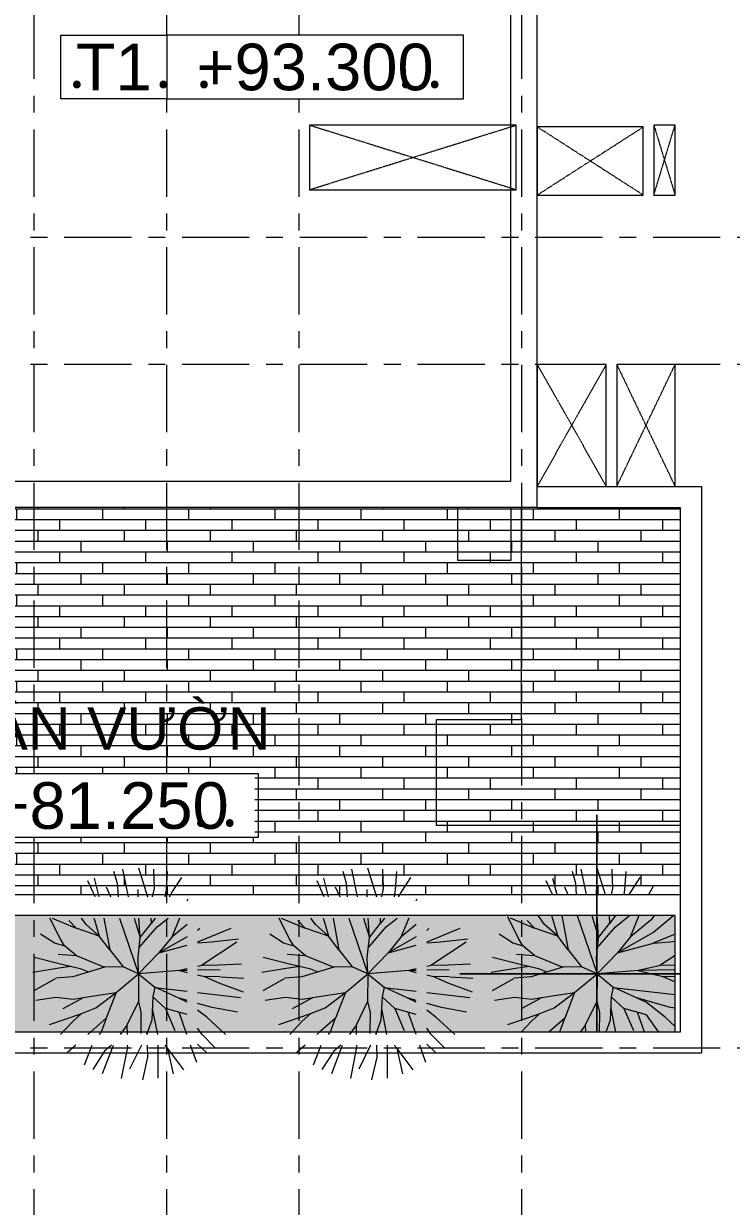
# Model space of a CAD drawing. Header units: millimetres. Extents: x -55734 to 162275, y -23881 to 125548.
# Drawn here: x 23353 to 30032, y 9956 to 21117 of the extents above; entities that cross this region are included whole.
import ezdxf
from ezdxf.enums import TextEntityAlignment as Align
from ezdxf.xclip import XClip

# ---------------------------------------------------------------- set-up
doc = ezdxf.new("R2010")
doc.units = ezdxf.units.MM
doc.header["$XCLIPFRAME"] = 0
doc.linetypes.add('Dash', pattern=[6.35, 3.175, -3.175])
doc.linetypes.add('Grid Line', pattern=[22.225, 12.7, -3.175, 3.175, -3.175])
for name, color, linetype, lineweight in [('A-DETL-GENF', 31, 'Continuous', 5), ('A-DETL-GENF-HDLN', 161, 'Dash', 5), ('A-FLOR-PATT', 8, 'Continuous', 9), ('CHU-1', 7, 'Continuous', 9), ('DIM', 1, 'Continuous', 5), ('KI-HIEU-1', 151, 'Continuous', 9), ('L-SITE', 91, 'Continuous', 5), ('NET-THAY', 2, 'Continuous', 9), ('TRUC', 225, 'Continuous', 5)]:
    doc.layers.add(name, color=color, linetype=linetype, lineweight=lineweight)
doc.styles.add('Arial', font='Font - TrueType - Arial.ttf')
doc.styles.add('TA1', font='Font - TrueType - Arial.ttf')

# ---------------------------------------------------------------- blocks, each defined once
blk = doc.blocks.new('CAY XANH 1 - new block_dwg_110_植栽_中_高木 - 落葉1_φ4000_H5500-1445069-IDEA-4th Storey - Detail-V115-MẶT BẰNG CHIẾU MÁI')
at = {"layer": 'L-SITE'}
for p, q in [((-838, 1808), (-762, 1501)), ((-306, 1976), (-208, 1501)), ((-5, 2000), (152, 1501)), ((-842, 1501), (-958, 1760)), ((-615, 1645), (-551, 1501)), ((-10, 1501), (-10, 1592)), ((978, 1501), (1065, 1665)), ((791, 1101), (625, 696)), ((-1850, 759), (-1578, 578)), ((1472, 748), (1057, 580)), ((-1570, 578), (-1398, 529)), ((1472, 346), (1188, 159)), ((-2000, 33), (-1462, 119)), ((-1453, 121), (-1278, 144)), ((-1975, -315), (-1571, -88)), ((-1423, -653), (-1041, -445)), ((1472, -397), (303, -262)), ((258, -651), (347, -1099)), ((-703, -1095), (-608, -832)), ((894, -1099), (762, -724))]:
    blk.add_line(p, q, dxfattribs=at)
at = {"layer": 'L-SITE', "flags": 128}
for points in [[(-472, 1941), (-408, 1715), (-391, 1501)], [(274, 1501), (298, 1613), (285, 1980)], [(541, 1934), (518, 1586), (503, 1501)], [(608, 1501), (641, 1557), (813, 1820)], [(-1522, 376), (-1182, 348), (-1399, 530), (-1482, 672), (-1685, 1077)], [(-1640, 1059), (-1182, 862), (-1319, 1008)], [(-860, 1101), (-819, 978), (-743, 713), (-1182, 862)], [(-665, 1101), (-546, 458), (-743, 713), (-989, 932), (-1112, 1101)], [(-376, 1101), (0, 0), (-295, 133)], [(-98, 1101), (30, 691), (242, 956)], [(1472, 167), (1206, 162), (773, 64), (0, 0), (-10, 303), (30, 691), (1, 1101)], [(1078, 1101), (1021, 1024), (625, 696), (384, 396), (0, 0), (305, -251), (268, -432)], [(10, 497), (348, 890), (611, 1101)], [(348, 1101), (242, 956), (234, 1101)], [(1450, 1101), (1074, 790), (384, 396), (1064, 582), (1374, 607), (1472, 617)], [(-546, 458), (-295, 133), (-645, 125)], [(-1974, 319), (-1451, 187), (-1104, 101), (-945, 37)], [(-1182, 348), (-645, 125), (-1245, -52), (-1564, -80)], [(-1683, -957), (-1092, -755), (-807, -637), (-423, -352), (0, 0), (-5, -527)], [(1472, 77), (773, 64), (1241, -50)], [(1472, -55), (1241, -50), (1472, -150)], [(-1938, -494), (-1560, -440), (-1235, -475), (-846, -416), (-423, -352), (-610, -834), (-905, -1095)], [(508, -651), (268, -432), (248, -870), (166, -1099)], [(1472, -647), (1389, -632), (743, -453), (305, -251)], [(-217, -960), (-5, -527), (44, -720), (40, -1099)], [(1165, -1099), (931, -773), (508, -651), (685, -1070)], [(1472, -990), (1284, -817), (935, -541), (743, -453)], [(-1433, -1099), (-1244, -895), (-1077, -745)], [(-213, -1099), (-217, -960), (-316, -1099)]]:
    blk.add_lwpolyline(points, dxfattribs=at)
blk = doc.blocks.new('CAY XANH 1 - new block_dwg-V116-MẶT BẰNG CHIẾU MÁI')
at = {"xscale": 0.5, "yscale": 0.5, "zscale": 0.5}
blk.add_blockref('CAY XANH 1 - new block_dwg_110_植栽_中_高木 - 落葉1_φ4000_H5500-1445069-IDEA-4th Storey - Detail-V115-MẶT BẰNG CHIẾU MÁI', (-494874, 495980), dxfattribs=at)
blk = doc.blocks.new('CAY XANH 1 - CAY XANH_dwg-V117-MẶT BẰNG CHIẾU MÁI')
at = {"layer": 'L-SITE'}
for p, q in [((28746.5, 0), (28733, 0)), ((28788.3, 0), (28770.7, 0)), ((28931.4, 0), (28921.9, 0))]:
    blk.add_line(p, q, dxfattribs=at)
at = {"layer": 'L-SITE', "flags": 128}
for points in [[(28694.1, 0), (28684.6, 0), (28661.3, 0), (28659.4, 0), (28644, 0), (28634.5, 0), (28611.2, 0), (28603.7, 0), (28594.2, 0), (28603.7, 0), (28609.6, 0), (28592.2, 0), (28570.9, 0), (28578.4, 0), (28603.7, 0), (28662, 0), (28642.6, 0), (28600.1, 0), (28579.1, 0), (28609.9, 0), (28604, 0), (28575.2, 0), (28563.7, 0), (28584.7, 0), (28609.9, 0), (28613.8, 0), (28600.1, 0), (28611.8, 0), (28638.7, 0), (28677.6, 0), (28708.4, 0), (28713.9, 0), (28725.7, 0), (28715.9, 0), (28712.3, 0), (28702.5, 0), (28691, 0), (28706.4, 0), (28731.3, 0), (28735.2, 0), (28750.6, 0), (28756.5, 0), (28781.4, 0), (28806.3, 0), (28821.7, 0), (28833.5, 0), (28837.1, 0), (28862.3, 0), (28883.3, 0), (28898.7, 0), (28916, 0), (28931.4, 0)], [(28647.5, 0), (28660.7, 0), (28678.3, 0), (28673.9, 0), (28669.5, 0), (28647.5, 0)], [(29039.2, 0), (29014.3, 0), (28989.4, 0), (28974, 0), (28975.7, 0), (28958.6, 0), (28943.2, 0), (28925.9, 0), (28918, 0), (28931.4, 0), (28920, 0), (28895.1, 0), (28877.7, 0), (28821.5, 0), (28814, 0), (28794.6, 0), (28769.7, 0), (28707.5, 0), (28715.4, 0), (28722.9, 0), (28717.3, 0), (28707.5, 0), (28702, 0), (28694.1, 0)], [(28752.4, 0), (28737, 0), (28715.7, 0)], [(28715.7, 0), (28725.2, 0), (28721.6, 0)], [(28733, 0), (28738.9, 0), (28756, 0), (28765.8, 0), (28771.4, 0), (28775.3, 0), (28781.2, 0), (28788.7, 0), (28792.7, 0), (28732.7, 0)], [(28732.7, 0), (28740.3, 0), (28815.9, 0), (28825.4, 0), (28881.6, 0), (28895.1, 0), (28898.7, 0), (28889.2, 0), (28895.1, 0), (28904.6, 0), (28921.9, 0), (28927.8, 0)], [(28733, 0), (28735, 0), (28740.6, 0), (28746.5, 0), (28765.8, 0), (28752.4, 0)], [(28763.8, 0), (28748.4, 0), (28746.5, 0)], [(28785.1, 0), (28788.7, 0), (28790.7, 0), (28785.1, 0), (28763.8, 0)], [(28770.7, 0), (28768.5, 0), (28779.5, 0), (28788.3, 0)], [(28817.6, 0), (28796.6, 0), (28785.1, 0)], [(28921.9, 0), (28908.5, 0), (28910.5, 0), (28893.1, 0), (28898.7, 0), (28893.1, 0), (28867.9, 0), (28812, 0)], [(28812, 0), (28823.5, 0), (28817.6, 0)], [(28927.8, 0), (28939.3, 0), (28941.3, 0), (28946.8, 0), (28956.7, 0), (28933.4, 0), (28921.9, 0), (28931.4, 0), (28946.8, 0), (28962.2, 0), (28970.1, 0), (28981.6, 0), (28995, 0)], [(29091.3, 0), (29110.6, 0), (29116.2, 0), (29106.7, 0), (29089.3, 0), (29081.8, 0), (29072, 0), (29058.5, 0), (29037.2, 0), (29033.6, 0), (29018.2, 0), (29008.4, 0), (29002.8, 0), (28997, 0), (28983.5, 0), (28966.2, 0), (28958.6, 0), (28956.7, 0), (28939.3, 0), (28921.9, 0)], [(28921.9, 0), (28931.4, 0), (28933.4, 0), (28943.2, 0), (28956.7, 0), (28954.7, 0), (28958.6, 0), (28975.7, 0), (28981.6, 0), (28987.5, 0), (29004.8, 0), (29037.2, 0), (29047.1, 0), (29053, 0), (29041.2, 0), (29043.1, 0), (29051, 0), (29068.4, 0)], [(28995, 0), (29010.4, 0), (29025.8, 0), (29020.2, 0), (29006.5, 0)], [(29006.5, 0), (29025.8, 0), (29029.7, 0), (29018.2, 0), (29025.8, 0), (29045.1, 0), (29053, 0), (29062.5, 0), (29070, 0), (29083.8, 0), (29108.7, 0), (29114.5, 0)], [(29131.2, 0), (29102.8, 0), (29106.7, 0), (29070, 0), (29043.1, 0), (29037.2, 0)], [(29037.2, 0), (29058.5, 0), (29072, 0), (29087.4, 0), (29099.2, 0), (29089.3, 0), (29075.9, 0), (29068.4, 0), (29104.7, 0), (29116.2, 0)], [(29116.2, 0), (29091.3, 0), (29083.8, 0), (29070, 0), (29049, 0), (29039.2, 0)], [(29068.4, 0), (29056.6, 0), (29060.5, 0), (29112.3, 0), (29131.2, 0)], [(29114.5, 0), (29100.8, 0), (29091.3, 0)], [(29118, 0), (29115.8, 0), (29131.2, 0)], [(29131.2, 0), (29129, 0), (29118, 0)]]:
    blk.add_lwpolyline(points, dxfattribs=at)
for points in [[(28645.7, 0), (28641.3, 0), (28706.9, 0), (28676.5, 0), (28672.1, 0), (28685.3, 0), (28676.5, 0)], [(28690.8, 0), (28669.5, 0), (28662, 0), (28675.4, 0), (28681, 0), (28698.3, 0), (28700.3, 0)], [(28737.7, 0), (28750.9, 0), (28759.7, 0), (28755.3, 0), (28737.7, 0), (28711.3, 0), (28700.3, 0), (28698.1, 0), (28715.7, 0), (28717.9, 0), (28722.3, 0), (28739.9, 0)], [(28785.9, 0), (28783.7, 0), (28768.3, 0), (28757.3, 0), (28752.9, 0), (28748.5, 0), (28768.3, 0), (28777.1, 0)], [(28904.6, 0), (28915.6, 0), (28871.6, 0), (28805.9, 0), (28810.3, 0), (28803.7, 0), (28873.8, 0), (28882.6, 0)], [(28871.6, 0), (28858.4, 0), (28851.8, 0), (28862.8, 0)], [(28898, 0), (28909, 0), (28928.8, 0), (28931, 0), (28935.4, 0), (28942, 0), (28931, 0), (28909, 0), (28880.4, 0)], [(28926.6, 0), (28942, 0), (28957.4, 0), (28950.8, 0), (28975, 0), (28957.4, 0), (28948.6, 0), (28915.6, 0)], [(28970.6, 0), (28975, 0), (28957.4, 0), (28942, 0), (28955.2, 0), (28950.8, 0)], [(29036.6, 0), (29043.2, 0), (29045.4, 0), (29025.6, 0), (29023.4, 0)]]:
    blk.add_lwpolyline(points, close=True, dxfattribs=at)
blk = doc.blocks.new('CAY XANH 1 - CAY XANH_dwg-V113-MẶT BẰNG CHIẾU MÁI')
at = {"layer": 'L-SITE'}
for p, q in [((0, -28746.5), (0, -28733)), ((0, -28788.3), (0, -28770.7)), ((0, -28931.4), (0, -28921.9)), ((0, -29096.5), (0, -29091.3)), ((0, -29091.3), (0, -29096.5))]:
    blk.add_line(p, q, dxfattribs=at)
at = {"layer": 'L-SITE', "flags": 128}
for points in [[(0, -28694.1), (0, -28684.6), (0, -28661.3), (0, -28659.4), (0, -28644), (0, -28634.5), (0, -28611.2), (0, -28603.7), (0, -28594.2), (0, -28603.7), (0, -28609.6), (0, -28592.2), (0, -28570.9), (0, -28578.4), (0, -28603.7), (0, -28662), (0, -28642.6), (0, -28600.1), (0, -28579.1), (0, -28609.9), (0, -28604), (0, -28575.2), (0, -28563.7), (0, -28584.7), (0, -28609.9), (0, -28613.8), (0, -28600.1), (0, -28611.8), (0, -28638.7), (0, -28677.6), (0, -28708.4), (0, -28713.9), (0, -28725.7), (0, -28715.9), (0, -28712.3), (0, -28702.5), (0, -28691), (0, -28706.4), (0, -28731.3), (0, -28735.2), (0, -28750.6), (0, -28756.5), (0, -28781.4), (0, -28806.3), (0, -28821.7), (0, -28833.5), (0, -28837.1), (0, -28862.3), (0, -28883.3), (0, -28898.7), (0, -28916), (0, -28931.4)], [(0, -28647.5), (0, -28660.7), (0, -28678.3), (0, -28673.9), (0, -28669.5), (0, -28647.5)], [(0, -29039.2), (0, -29014.3), (0, -28989.4), (0, -28974), (0, -28975.7), (0, -28958.6), (0, -28943.2), (0, -28925.9), (0, -28918), (0, -28931.4), (0, -28920), (0, -28895.1), (0, -28877.7), (0, -28821.5), (0, -28814), (0, -28794.6), (0, -28769.7), (0, -28707.5), (0, -28715.4), (0, -28722.9), (0, -28717.3), (0, -28707.5), (0, -28702), (0, -28694.1)], [(0, -28752.4), (0, -28737), (0, -28715.7)], [(0, -28715.7), (0, -28725.2), (0, -28721.6), (0, -28735), (0, -28740.6), (0, -28746.5), (0, -28765.8), (0, -28752.4)], [(0, -28733), (0, -28738.9), (0, -28756), (0, -28765.8), (0, -28771.4), (0, -28775.3), (0, -28781.2), (0, -28788.7), (0, -28792.7), (0, -28732.7)], [(0, -28732.7), (0, -28740.3), (0, -28815.9), (0, -28825.4), (0, -28881.6), (0, -28895.1), (0, -28898.7), (0, -28889.2), (0, -28895.1), (0, -28904.6), (0, -28921.9), (0, -28927.8)], [(0, -28763.8), (0, -28748.4), (0, -28746.5)], [(0, -28785.1), (0, -28788.7), (0, -28790.7), (0, -28785.1), (0, -28763.8)], [(0, -28770.7), (0, -28768.5), (0, -28779.5), (0, -28788.3)], [(0, -28817.6), (0, -28796.6), (0, -28785.1)], [(0, -28921.9), (0, -28908.5), (0, -28910.5), (0, -28893.1), (0, -28898.7), (0, -28893.1), (0, -28867.9), (0, -28812)], [(0, -28812), (0, -28823.5), (0, -28817.6)], [(0, -28927.8), (0, -28939.3), (0, -28941.3), (0, -28946.8), (0, -28956.7), (0, -28933.4), (0, -28921.9), (0, -28931.4), (0, -28946.8), (0, -28962.2), (0, -28970.1), (0, -28981.6), (0, -28995)], [(0, -29096.5), (0, -29089.3), (0, -29081.8), (0, -29072), (0, -29058.5), (0, -29037.2), (0, -29033.6), (0, -29018.2), (0, -29008.4), (0, -29002.8), (0, -28997), (0, -28983.5), (0, -28966.2), (0, -28958.6), (0, -28956.7), (0, -28939.3), (0, -28921.9)], [(0, -28921.9), (0, -28931.4), (0, -28933.4), (0, -28943.2), (0, -28956.7), (0, -28954.7), (0, -28958.6), (0, -28975.7), (0, -28981.6), (0, -28987.5), (0, -29004.8), (0, -29037.2), (0, -29047.1), (0, -29053), (0, -29041.2), (0, -29043.1), (0, -29051), (0, -29068.4)], [(0, -28995), (0, -29010.4), (0, -29025.8), (0, -29020.2), (0, -29006.5)], [(0, -29006.5), (0, -29025.8), (0, -29029.7), (0, -29018.2), (0, -29025.8), (0, -29045.1), (0, -29053), (0, -29062.5), (0, -29070), (0, -29083.8), (0, -29096.5)], [(0, -29096.5), (0, -29070), (0, -29043.1), (0, -29037.2)], [(0, -29037.2), (0, -29058.5), (0, -29072), (0, -29087.4), (0, -29096.5)], [(0, -29096.5), (0, -29091.3), (0, -29083.8), (0, -29070), (0, -29049), (0, -29039.2)], [(0, -29068.4), (0, -29056.6), (0, -29060.5), (0, -29096.5)], [(0, -29096.5), (0, -29089.3), (0, -29075.9), (0, -29068.4), (0, -29096.5)]]:
    blk.add_lwpolyline(points, dxfattribs=at)
for points in [[(0, -28645.7), (0, -28641.3), (0, -28706.9), (0, -28676.5), (0, -28672.1), (0, -28685.3), (0, -28676.5)], [(0, -28690.8), (0, -28669.5), (0, -28662), (0, -28675.4), (0, -28681), (0, -28698.3), (0, -28700.3)], [(0, -28737.7), (0, -28750.9), (0, -28759.7), (0, -28755.3), (0, -28737.7), (0, -28711.3), (0, -28700.3), (0, -28698.1), (0, -28715.7), (0, -28717.9), (0, -28722.3), (0, -28739.9)], [(0, -28785.9), (0, -28783.7), (0, -28768.3), (0, -28757.3), (0, -28752.9), (0, -28748.5), (0, -28768.3), (0, -28777.1)], [(0, -28904.6), (0, -28915.6), (0, -28871.6), (0, -28805.9), (0, -28810.3), (0, -28803.7), (0, -28873.8), (0, -28882.6)], [(0, -28871.6), (0, -28858.4), (0, -28851.8), (0, -28862.8)], [(0, -28898), (0, -28909), (0, -28928.8), (0, -28931), (0, -28935.4), (0, -28942), (0, -28931), (0, -28909), (0, -28880.4)], [(0, -28926.6), (0, -28942), (0, -28957.4), (0, -28950.8), (0, -28975), (0, -28957.4), (0, -28948.6), (0, -28915.6)], [(0, -28970.6), (0, -28975), (0, -28957.4), (0, -28942), (0, -28955.2), (0, -28950.8)], [(0, -29036.6), (0, -29043.2), (0, -29045.4), (0, -29025.6), (0, -29023.4)]]:
    blk.add_lwpolyline(points, close=True, dxfattribs=at)
blk = doc.blocks.new('CAY XANH 1 - CAY XANH 1-V118-MẶT BẰNG CHIẾU MÁI')
for name, p, xscale, yscale, zscale in [('CAY XANH 1 - CAY XANH_dwg-V113-MẶT BẰNG CHIẾU MÁI', (0, 111525), 3.851851851851833, 3.851851851851833, 3.851851851851833), ('CAY XANH 1 - CAY XANH_dwg-V117-MẶT BẰNG CHIẾU MÁI', (-106026, 0), 3.666666666666657, 3.666666666666657, 3.666666666666657)]:
    blk.add_blockref(name, p, dxfattribs=dict(xscale=xscale, yscale=yscale, zscale=zscale))
blk.add_blockref('CAY XANH 1 - new block_dwg-V116-MẶT BẰNG CHIẾU MÁI', (494876, -495981))
blk = doc.blocks.new('CAY XANH 1 - new block_dwg_110_植栽_中_高木 - 落葉1_φ4000_H5500-1445069-IDEA-4th Storey - Detail-682244-MẶT BẰNG CHIẾU MÁI')
at = {"layer": 'L-SITE'}
for p, q in [((-838, 1808), (-751, 1456)), ((-306, 1976), (-199, 1456)), ((-5, 2000), (166, 1456)), ((-822, 1456), (-958, 1760)), ((-615, 1645), (-531, 1456)), ((-10, 1456), (-10, 1592)), ((913, 1380), (932, 1417)), ((772, 1056), (625, 696)), ((-1850, 759), (-1578, 578)), ((1738, 856), (1113, 603)), ((1153, 856), (1113, 822)), ((-1570, 578), (-1398, 529)), ((1855, 599), (1188, 159)), ((-2000, 33), (-1462, 119)), ((-1453, 121), (-1278, 144)), ((1538, 78), (1113, 70)), ((-1975, -315), (-1571, -88)), ((1113, -19), (1241, -50)), ((1984, -88), (1545, -58)), ((-1423, -653), (-1041, -445)), ((913, -333), (303, -262)), ((1923, -449), (1113, -356)), ((258, -651), (355, -1144)), ((913, -531), (743, -453)), ((910, -1144), (762, -724)), ((914, -1133), (902, -1122)), ((1278, -1483), (1113, -1324)), ((-1186, -1344), (-1342, -1483)), ((-1024, -1718), (-878, -1344)), ((-682, -1880), (-476, -1344)), ((51, -1344), (-170, -1795)), ((365, -1344), (365, -1967)), ((855, -1808), (552, -1405)), ((1097, -1672), (981, -1344))]:
    blk.add_line(p, q, dxfattribs=at)
at = {"layer": 'L-SITE', "flags": 128}
for points in [[(-472, 1941), (-408, 1715), (-389, 1474), (-388, 1456)], [(264, 1456), (298, 1613), (285, 1980)], [(541, 1934), (518, 1586), (495, 1456)], [(581, 1456), (641, 1557), (813, 1820)], [(-1522, 376), (-1182, 348), (-1399, 530), (-1482, 672), (-1674, 1056)], [(-1634, 1056), (-1182, 862), (-1319, 1008)], [(-845, 1056), (-819, 978), (-743, 713), (-1182, 862)], [(-657, 1056), (-546, 458), (-743, 713), (-989, 932), (-1079, 1056)], [(-361, 1056), (0, 0), (-295, 133)], [(-84, 1056), (30, 691), (242, 956)], [(913, 96), (773, 64), (0, 0), (-10, 303), (30, 691), (4, 1056)], [(913, 934), (625, 696), (384, 396), (0, 0), (305, -251), (268, -432)], [(10, 497), (348, 890), (555, 1056)], [(315, 1056), (242, 956), (237, 1056)], [(913, 698), (384, 396), (913, 541)], [(-546, 458), (-295, 133), (-645, 125)], [(1113, 586), (1374, 607), (1887, 662)], [(-1974, 319), (-1451, 187), (-1104, 101), (-945, 37)], [(-1182, 348), (-645, 125), (-1245, -52), (-1564, -80)], [(-1683, -957), (-1092, -755), (-807, -637), (-423, -352), (0, 0), (-5, -527)], [(913, 67), (773, 64), (913, 30)], [(1939, 182), (1516, 167), (1206, 162), (1113, 141)], [(1534, -57), (1241, -50), (1512, -168), (1971, -338)], [(-1938, -494), (-1560, -440), (-1235, -475), (-846, -416), (-423, -352), (-610, -834), (-905, -1095), (-961, -1144)], [(508, -651), (268, -432), (248, -870), (165, -1101)], [(913, -500), (743, -453), (305, -251)], [(-217, -960), (-5, -527), (44, -720), (39, -1126)], [(913, -768), (508, -651), (685, -1070)], [(1865, -721), (1389, -632), (1113, -555)], [(-1475, -1144), (-1244, -895), (-1077, -745)], [(-740, -1144), (-703, -1095), (-608, -832)], [(1640, -1145), (1284, -817), (1113, -681)], [(-212, -1144), (-217, -960), (-348, -1144)], [(166, -1144), (165, -1101), (145, -1144)], [(1438, -1391), (1191, -1135), (1113, -1026)], [(-512, -1344), (-645, -1459), (-866, -1803)], [(-321, -1974), (-207, -1385), (-208, -1344)], [(76, -1999), (175, -1573), (170, -1344)], [(659, -1888), (552, -1405), (498, -1344)]]:
    blk.add_lwpolyline(points, dxfattribs=at)
blk = doc.blocks.new('CAY XANH 1 - new block_dwg-682243-MẶT BẰNG CHIẾU MÁI')
at = {"xscale": 0.5, "yscale": 0.5, "zscale": 0.5}
blk.add_blockref('CAY XANH 1 - new block_dwg_110_植栽_中_高木 - 落葉1_φ4000_H5500-1445069-IDEA-4th Storey - Detail-682244-MẶT BẰNG CHIẾU MÁI', (-494874, 495980), dxfattribs=at)
blk = doc.blocks.new('CAY XANH 1 - CAY XANH 1-678680-MẶT BẰNG CHIẾU MÁI')
blk.add_blockref('CAY XANH 1 - new block_dwg-682243-MẶT BẰNG CHIẾU MÁI', (494876, -495981))
blk = doc.blocks.new('Family1 - Family1-613323-MẶT BẰNG CHIẾU MÁI')
at = {"layer": 'A-DETL-GENF'}
for p, q in [((1000, 643), (0, 643)), ((0, 643), (0, 0)), ((1000, 0), (1000, 643)), ((0, 0), (1000, 0))]:
    blk.add_line(p, q, dxfattribs=at)
at = {"layer": 'A-DETL-GENF-HDLN'}
for p, q in [((0, 643), (1000, 1)), ((0, 0), (1000, 642))]:
    blk.add_line(p, q, dxfattribs=at)
blk = doc.blocks.new('Family1 - Family1-613324-MẶT BẰNG CHIẾU MÁI')
at = {"layer": 'A-DETL-GENF'}
for p, q in [((1950, 610), (0, 610)), ((0, 610), (0, 0)), ((1950, 0), (1950, 610)), ((0, 0), (1950, 0))]:
    blk.add_line(p, q, dxfattribs=at)
at = {"layer": 'A-DETL-GENF-HDLN'}
for p, q in [((0, 610), (1950, 1)), ((0, 0), (1950, 609))]:
    blk.add_line(p, q, dxfattribs=at)
blk = doc.blocks.new('Family1 - Family1-613325-MẶT BẰNG CHIẾU MÁI')
at = {"layer": 'A-DETL-GENF'}
for p, q in [((200, 660), (0, 660)), ((0, 660), (0, 0)), ((200, 0), (200, 660)), ((0, 0), (200, 0))]:
    blk.add_line(p, q, dxfattribs=at)
at = {"layer": 'A-DETL-GENF-HDLN'}
for p, q in [((0, 660), (200, 1)), ((0, 0), (200, 659))]:
    blk.add_line(p, q, dxfattribs=at)
blk = doc.blocks.new('Family1 - Family1-613644-MẶT BẰNG CHIẾU MÁI')
at = {"layer": 'A-DETL-GENF'}
for p, q in [((650, 1150), (0, 1150)), ((0, 1150), (0, 0)), ((650, 0), (650, 1150)), ((0, 0), (650, 0))]:
    blk.add_line(p, q, dxfattribs=at)
at = {"layer": 'A-DETL-GENF-HDLN'}
for p, q in [((0, 1150), (650, 1)), ((0, 0), (650, 1149))]:
    blk.add_line(p, q, dxfattribs=at)
blk = doc.blocks.new('Family1 - Family1-613645-MẶT BẰNG CHIẾU MÁI')
at = {"layer": 'A-DETL-GENF'}
for p, q in [((550, 1150), (0, 1150)), ((0, 1150), (0, 0)), ((550, 0), (550, 1150)), ((0, 0), (550, 0))]:
    blk.add_line(p, q, dxfattribs=at)
at = {"layer": 'A-DETL-GENF-HDLN'}
for p, q in [((0, 1150), (550, 1)), ((0, 0), (550, 1149))]:
    blk.add_line(p, q, dxfattribs=at)
blk = doc.blocks.new('ALC1807-ASCENT PLAZA-TANG 23_rvt-1-MẶT BẰNG CHIẾU MÁI')
at = {"layer": 'A-FLOR-PATT', "lineweight": 5}
h = blk.add_hatch(dxfattribs=at)
h.set_pattern_fill('FP_17', color=256, style=0, pattern_type=2)
h.set_pattern_definition([(180, (24300.49, 14709.69), (-1e-14, -101.6), []), (270, (24300.5, 14709.7), (203.2, -203.2), [101.6, -711.2]), (270, (23894.1, 14608.1), (203.2, -203.2), [101.6, -711.2])])
h.paths.add_polyline_path([(23856, 12900), (29551, 12900), (29551, 16550), (19100, 16550), (19100, 12900), (19200, 12900)])
h = blk.add_hatch(dxfattribs=at)
h.set_pattern_fill('FP_29', color=256, style=0, pattern_type=2)
h.set_pattern_definition([(277.219, (2088258.68, 1891491.97), (100.375984, -77.8062945), [23.812, -155.793]), (232.219, (2088258.68, 1891491.97), (100.3754935, -77.8059143), [23.813, -103.188]), (322.219, (2088258.68, 1891491.97), (77.8059143, 100.3754935), [23.813, -103.188])])
h.paths.add_polyline_path([(28512, 11600), (29501, 11600), (29501, 12700), (19100, 12700), (19100, 11600), (28401, 11600)], flags=0)
at = {"layer": 'NET-THAY', "lineweight": 9}
for p, q in [((19100, 12900), (29551, 12900)), ((29501, 12700), (19100, 12700)), ((29501, 11600), (29501, 12700))]:
    blk.add_line(p, q, dxfattribs=at)
at = {"lineweight": 5}
for name, p in [('Family1 - Family1-613324-MẶT BẰNG CHIẾU MÁI', (26051, 19550)), ('Family1 - Family1-613323-MẶT BẰNG CHIẾU MÁI', (28201, 19500)), ('Family1 - Family1-613325-MẶT BẰNG CHIẾU MÁI', (29301, 19500)), ('Family1 - Family1-613644-MẶT BẰNG CHIẾU MÁI', (28201, 16750)), ('Family1 - Family1-613645-MẶT BẰNG CHIẾU MÁI', (28951, 16750))]:
    blk.add_blockref(name, p, dxfattribs=at)
at = {"color": 94, "lineweight": 5}
for name, p in [('CAY XANH 1 - CAY XANH 1-V118-MẶT BẰNG CHIẾU MÁI', (28763, 12150)), ('CAY XANH 1 - CAY XANH 1-678680-MẶT BẰNG CHIẾU MÁI', (24437, 12150)), ('CAY XANH 1 - CAY XANH 1-678680-MẶT BẰNG CHIẾU MÁI', (26600, 12150))]:
    blk.add_blockref(name, p, dxfattribs=at)
blk = doc.blocks.new('A$C7E716810')
at = {"layer": 'NET-THAY'}
for p, q in [((36450, 16800), (36450, 31050)), ((31500, 16800), (36450, 16800)), ((36700, 16550), (31250, 16550))]:
    blk.add_line(p, q, dxfattribs=at)
at = {"layer": 'NET-THAY', "lineweight": 9}
for p, q in [((36700, 16550), (36700, 22200)), ((35950, 16050), (35950, 16550)), ((36450, 16550), (36450, 16050)), ((36550, 14550), (36550, 16550)), ((36700, 16550), (38050, 16550)), ((38050, 16550), (38050, 11600)), ((36450, 16050), (35950, 16050)), ((35750, 13550), (35750, 14550)), ((35750, 14550), (36550, 14550)), ((38050, 13550), (35750, 13550)), ((38050, 11600), (17700, 11600))]:
    blk.add_line(p, q, dxfattribs=at)
for points in [[(36700, 16550), (38050, 16550), (38050, 11600), (17700, 11600), (17698, 0), (32100, 0), (32100, 3200), (34300, 3200), (34300, 0), (49500, 0)], [(36700, 16750), (38250, 16750), (38250, 11400), (17900, 11400), (17898, 200), (31900, 200), (31900, 3400), (34500, 3400), (34500, 200), (49300, 200)]]:
    blk.add_lwpolyline(points, dxfattribs=at)
at = {"lineweight": 5}
blk.add_blockref('ALC1807-ASCENT PLAZA-TANG 23_rvt-1-MẶT BẰNG CHIẾU MÁI', (8499, 0), dxfattribs=at)
blk = doc.blocks.new('*U24')
at = {"color": 7, "ltscale": 30, "true_color": 0xffffff, "insert": (-420, 350), "char_height": 200, "attachment_point": 5, "bg_fill": 3, "box_fill_scale": 1.25, "bg_fill_color": 256, "bg_fill_true_color": 13158600, "bg_fill_transparency": 0}
blk.add_mtext('\\A1;.  .', dxfattribs=at)
blk.add_lwpolyline([(-700, 500), (-200, 500), (-200, 200), (-700, 200)], close=True)
at = {"color": 7, "ltscale": 30, "true_color": 0xffffff, "insert": (520, 350), "char_height": 200, "attachment_point": 5, "bg_fill": 3, "box_fill_scale": 1.25, "bg_fill_color": 256, "bg_fill_true_color": 13158600, "bg_fill_transparency": 0}
blk.add_mtext('\\A1;.      ..', dxfattribs=at)
at = {"color": 7, "style": 'Arial'}
blk.add_attdef('T1', text='', height=220, dxfattribs=at).set_placement((-450, 350), align=Align.MIDDLE_CENTER)
blk.add_lwpolyline([(-200, 200), (1200, 200), (1200, 500), (-200, 500)], close=True)
blk.add_attdef('±0.000', text='', height=220, dxfattribs=at).set_placement((500, 350), align=Align.MIDDLE)

msp = doc.modelspace()

# ---------------------------------------------------------------- linework, layer by layer
at = {"layer": 'TRUC', "linetype": 'Grid Line', "ltscale": 50}
for p, q in [((23450.5, 50122.6), (23450.5, -7437.9)), ((24700.5, 50122.6), (24700.5, -10105.5)), ((25950.5, 50122.6), (25950.5, -7437.9)), ((28050.5, 50122.6), (28050.5, -10105.5)), ((48819.1, 19099.9), (-17790.4, 19099.9)), ((48819.1, 17899.9), (-20105, 17899.9)), ((48819.1, 11449.9), (-17790.4, 11449.9))]:
    msp.add_line(p, q, dxfattribs=at)

# ---------------------------------------------------------------- block references
at = {"layer": 'DIM'}
msp.add_blockref('A$C7E716810', (-8499.6, -0.1), dxfattribs=at)

# ---------------------------------------------------------------- texts
at = {"layer": 'CHU-1', "style": 'TA1'}
msp.add_text('SÂN VƯỜN', height=400, dxfattribs=at).set_placement((22647.7, 14265.7))

# ---------------------------------------------------------------- next in the draw order: block references
at = {"layer": 'KI-HIEU-1', "linetype": 'ByBlock', "xscale": 2, "yscale": 2, "zscale": 2}
msp.add_blockref('*U24', (25103.5, 20008.5), dxfattribs=at).add_auto_attribs({'±0.000': '+93.300', 'T1': 'T1'})
at = {"layer": 'KI-HIEU-1', "linetype": 'ByBlock'}
ref = msp.add_blockref('*U24', (23169.4, 13038.5), dxfattribs=dict(at, xscale=2, yscale=2, zscale=2))
XClip(ref).set_block_clipping_path([(-200, 200), (1200, 500)])
ref.add_auto_attribs({'±0.000': '+81.250', 'T1': 'T1'})

doc.saveas('drawing.dxf')
